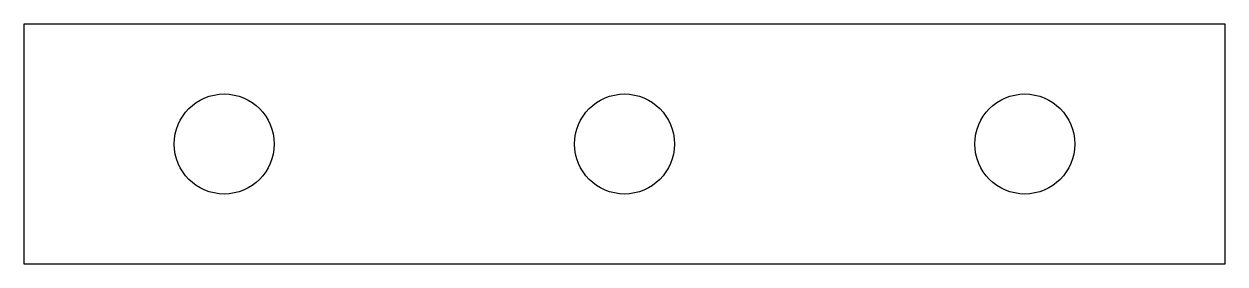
# Model space of a CAD drawing. Header units: millimetres. Extents: x -30 to 30, y 268 to 280.
import ezdxf

# ---------------------------------------------------------------- set-up
doc = ezdxf.new("R2010")
doc.units = ezdxf.units.MM
doc.layers.get('0').update_dxf_attribs({"linetype": 'CONTINUOUS'})

msp = doc.modelspace()

# ---------------------------------------------------------------- linework, layer by layer
msp.add_lwpolyline([(30, 268), (-30, 268), (-30, 280), (30, 280)], close=True)
for centre in [(-20, 274), (0, 274), (20, 274)]:
    msp.add_circle(centre, 2.5)

doc.saveas('drawing.dxf')
